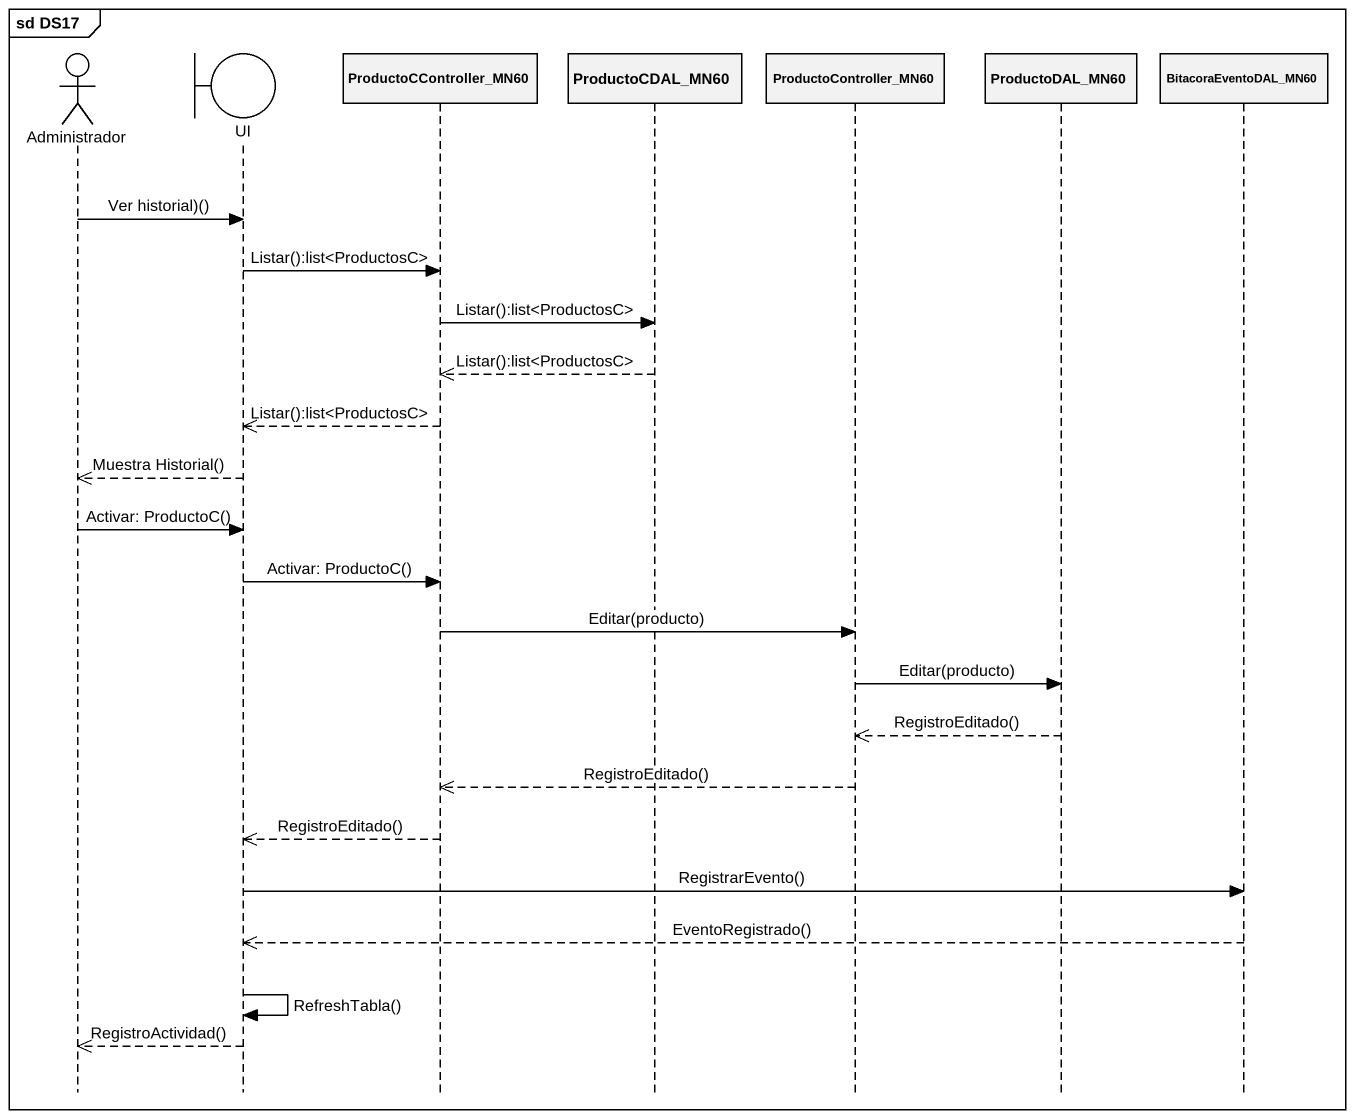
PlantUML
@startuml
mainframe sd DS17
hide footbox
actor Administrador
boundary UI
participant ProductoCController_MN60
participant ProductoCDAL_MN60
participant ProductoController_MN60
participant ProductoDAL_MN60
participant BitacoraEventoDAL_MN60

Administrador -> UI : Ver historial)()
UI -> ProductoCController_MN60 : Listar():list<ProductosC>
ProductoCController_MN60 -> ProductoCDAL_MN60 : Listar():list<ProductosC>
ProductoCDAL_MN60 -->> ProductoCController_MN60 : Listar():list<ProductosC>
ProductoCController_MN60 -->> UI : Listar():list<ProductosC>
UI -->> Administrador : Muestra Historial()
Administrador -> UI : Activar: ProductoC()
UI -> ProductoCController_MN60 : Activar: ProductoC()
ProductoCController_MN60 -> ProductoController_MN60 : Editar(producto)
ProductoController_MN60 -> ProductoDAL_MN60 : Editar(producto)
ProductoDAL_MN60 -->> ProductoController_MN60 : RegistroEditado()
ProductoController_MN60 -->> ProductoCController_MN60 : RegistroEditado()
ProductoCController_MN60 -->> UI : RegistroEditado()
UI -> BitacoraEventoDAL_MN60 : RegistrarEvento()
BitacoraEventoDAL_MN60 -->> UI : EventoRegistrado()
UI -> UI : RefreshTabla()
UI -->> Administrador : RegistroActividad()
@enduml
